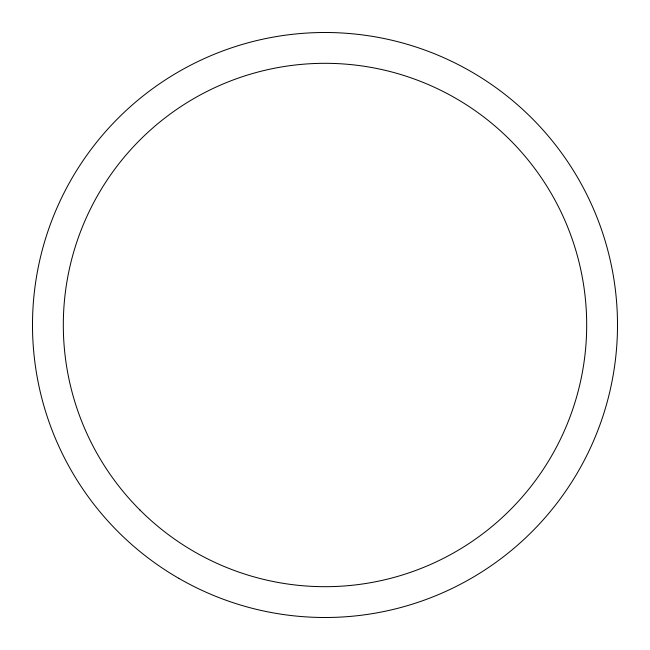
<?xml version="1.0" encoding="UTF-8"?>
<svg xmlns="http://www.w3.org/2000/svg" width="650" height="650" viewBox="0 0 650 650"><rect width="100%" height="100%" fill="white"/><g stroke="black" fill="none" stroke-linecap="round" stroke-linejoin="round"><path stroke-width="0.97" d="M178.75 578.313A292.5 292.5 0 0 0 617.5 325A292.5 292.5 0 0 0 178.75 71.687A292.5 292.5 0 0 0 178.75 578.313M139.961 510.039A261.682 261.682 0 0 0 577.769 392.73A261.682 261.682 0 0 0 257.27 72.231A261.682 261.682 0 0 0 139.961 510.039"/></g></svg>
